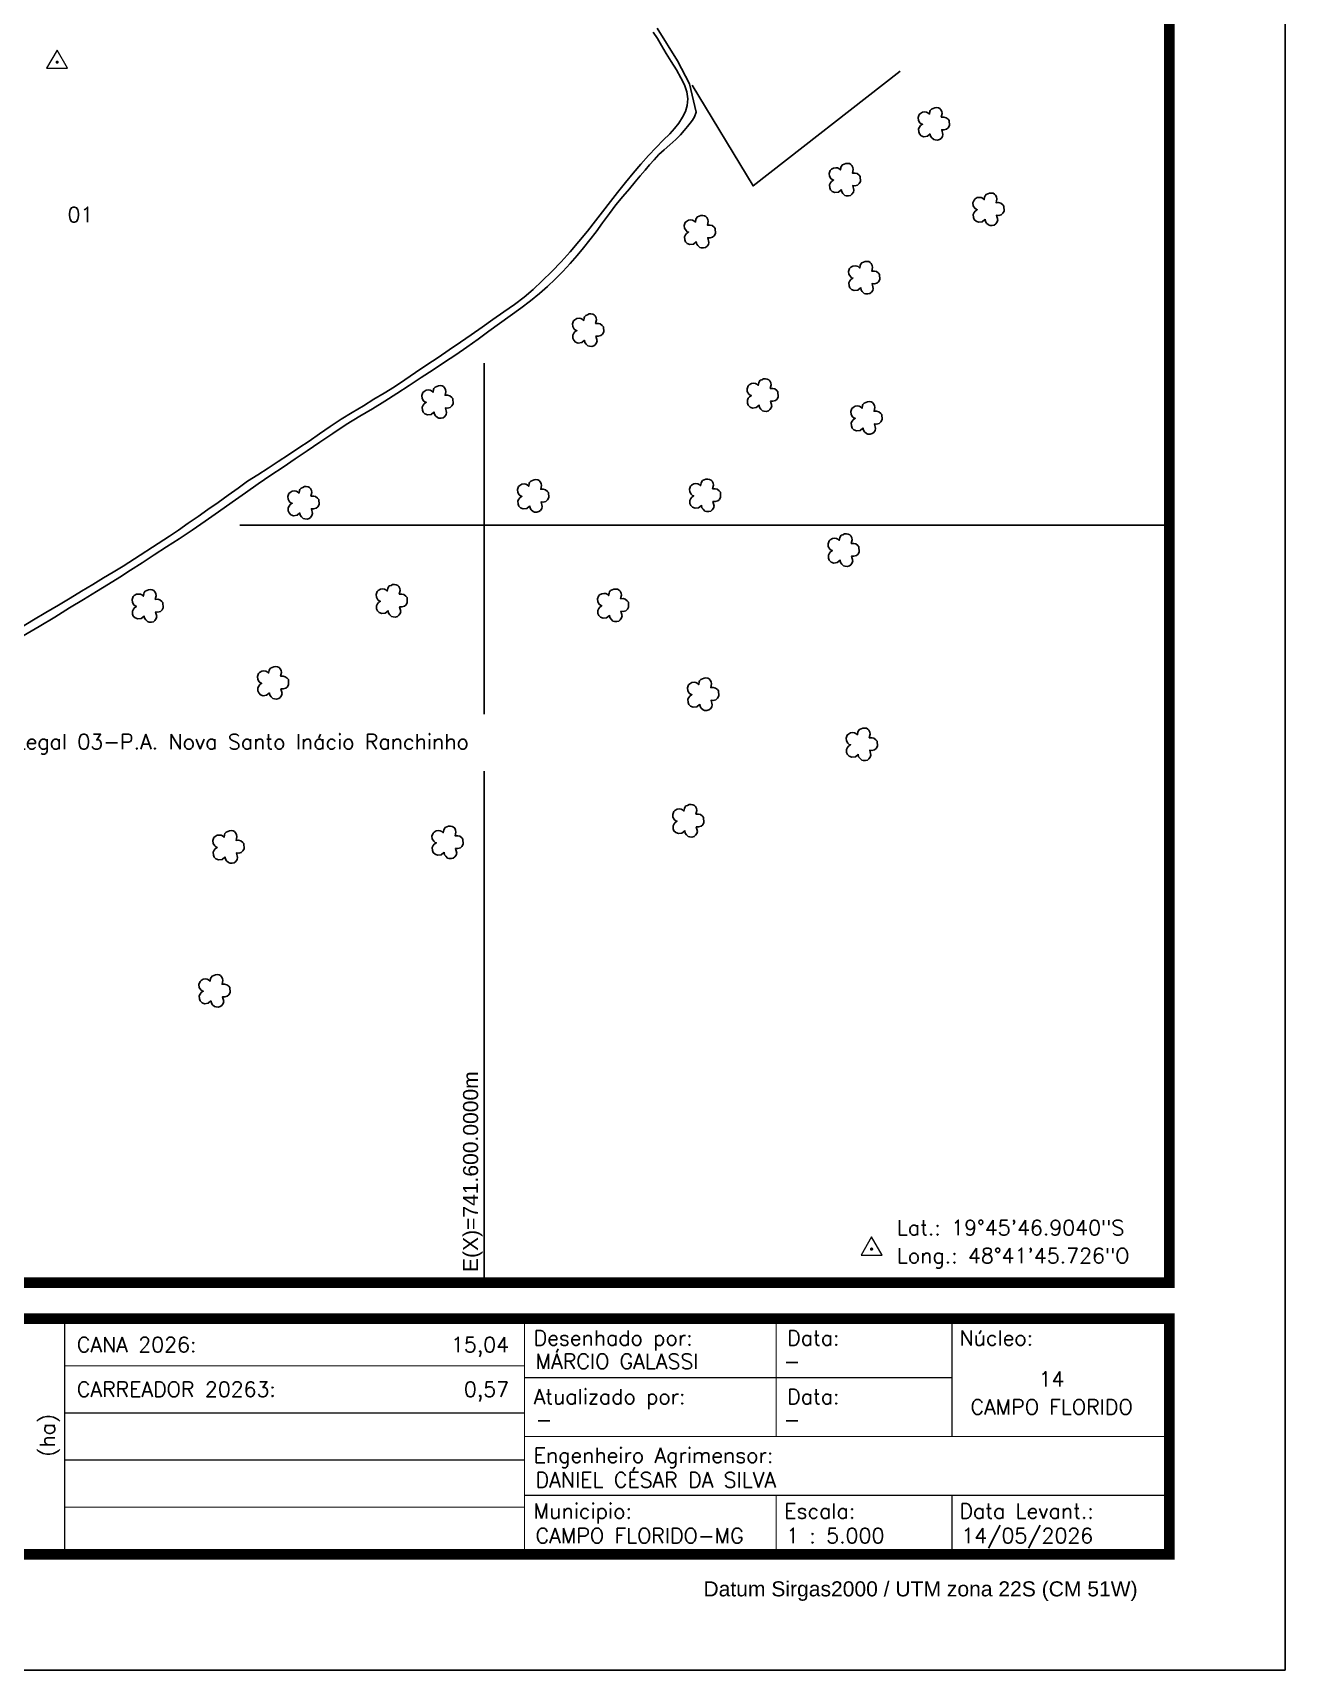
# Model space of a CAD drawing. Extents: x 740895 to 741945, y 7812406 to 7813891.
# Drawn here: x 741405 to 741945, y 7812406 to 7813112 of the extents above; entities that cross this region are included whole.
import ezdxf
from ezdxf.enums import TextEntityAlignment as Align

# ---------------------------------------------------------------- set-up
doc = ezdxf.new("R2010")
doc.units = 0
doc.linetypes.add('CONTINUO', pattern=[0])
doc.linetypes.add('LIN0', pattern=[0])
for name, color, linetype in [('0114LOTE46', 1, 'Continuous'), ('0114LOTE46001', 5, 'Continuous'), ('_SIMBOLO ARVORE', 118, 'Continuous'), ('MALHA', 8, 'Continuous'), ('MARGEM', 5, 'Continuous'), ('TEXTO', 7, 'Continuous'), ('TEXTO CONFRONTANTES', 7, 'Continuous'), ('TEXTO_NUN_TAL', 7, 'Continuous')]:
    doc.layers.add(name, color=color, linetype=linetype)
doc.styles.add('marcelo', font='arial.ttf')
doc.styles.add('Simplex', font='simplex.shx')
doc.styles.get("Standard").update_dxf_attribs({"font": 'arial.ttf'})

msp = doc.modelspace()

# ---------------------------------------------------------------- linework, layer by layer
at = {"color": 8}
for p, q in [((741600, 7812818.4), (741600, 7812969.77)), ((741494.62, 7812900), (741895.41, 7812900)), ((741600, 7812573.22), (741600, 7812793.9))]:
    msp.add_line(p, q, dxfattribs=at)
msp.add_lwpolyline([(741689.63, 7813089.7), (741715.98, 7813046.3), (741779.45, 7813095.73)])
at = {"layer": '0114LOTE46'}
msp.add_lwpolyline([(741674.64, 7813114.33), (741683.38, 7813100.2), (741688.55, 7813090.26), (741691.37, 7813078.1), (741691.37, 7813078.1), (741691.37, 7813078.1), (741690.64, 7813076.15), (741689.82, 7813074.68), (741688.81, 7813073.29), (741687.65, 7813071.97), (741686.24, 7813070.17), (741684.64, 7813068.37), (741682.59, 7813066.35), (741680.1, 7813064.05), (741677.59, 7813061.92), (741675.33, 7813059.79), (741673.31, 7813057.61), (741671.34, 7813055.4), (741669.4, 7813053.05), (741667.23, 7813050.66), (741665.07, 7813048.09), (741662.61, 7813045.06), (741659.78, 7813041.66), (741656.85, 7813038.12), (741654.02, 7813034.35), (741651.08, 7813030.41), (741648.26, 7813026.55), (741645.57, 7813022.97), (741642.87, 7813019.61), (741640.11, 7813016.25), (741637.09, 7813012.89), (741633.93, 7813009.41), (741630.6, 7813006), (741627.25, 7813002.88), (741623.84, 7812999.86), (741620.04, 7812996.73), (741615.85, 7812993.52), (741611.29, 7812990.31), (741606.68, 7812986.98), (741602.07, 7812983.62), (741597.37, 7812980.17), (741592.55, 7812976.74), (741587.75, 7812973.42), (741582.86, 7812970.27), (741577.98, 7812966.98), (741572.91, 7812963.62), (741567.68, 7812960.19), (741562.4, 7812956.73), (741557.19, 7812953.46), (741551.89, 7812950.19), (741546.35, 7812946.99), (741540.52, 7812943.32), (741534.82, 7812939.48), (741529.18, 7812935.69), (741523.68, 7812932.02), (741518.48, 7812928.51), (741513.31, 7812925.01), (741508.01, 7812921.47), (741502.56, 7812917.77), (741497.05, 7812913.96), (741491.31, 7812909.93), (741485.49, 7812905.76), (741479.76, 7812901.68), (741474.08, 7812897.8), (741468.52, 7812894.11), (741463.08, 7812890.54), (741457.75, 7812887.1), (741452.48, 7812883.71), (741447.56, 7812880.5), (741442.86, 7812877.57), (741438.1, 7812874.51), (741432.82, 7812871.39), (741427.21, 7812867.93), (741421.19, 7812864.3), (741414.83, 7812860.31), (741408.12, 7812856.28), (741401.21, 7812852.25)], dxfattribs=at)
at = {"layer": '0114LOTE46001', "flags": 128}
msp.add_lwpolyline([(741400.57, 7812856.01), (741405.65, 7812859.16), (741411.05, 7812862.28), (741416.44, 7812865.4), (741421.53, 7812868.52), (741426.35, 7812871.51), (741431.28, 7812874.4), (741435.88, 7812877.23), (741440.05, 7812879.73), (741444.41, 7812882.27), (741464.39, 7812895.22), (741468.18, 7812897.8), (741472.45, 7812900.75), (741476.64, 7812903.69), (741480.9, 7812906.66), (741485.28, 7812909.79), (741489.68, 7812912.87), (741493.92, 7812915.92), (741497.99, 7812918.91), (741502.37, 7812921.67), (741506.84, 7812924.49), (741511.21, 7812927.35), (741515.58, 7812930.29), (741520.09, 7812933.29), (741524.55, 7812936.24), (741529, 7812939.34), (741533.62, 7812942.56), (741538.32, 7812945.61), (741543.06, 7812948.48), (741547.94, 7812951.41), (741552.47, 7812954.25), (741556.89, 7812956.86), (741561.32, 7812959.63), (741565.8, 7812962.69), (741570.44, 7812965.79), (741575.23, 7812969.06), (741580.12, 7812972.31), (741584.98, 7812975.56), (741589.83, 7812978.85), (741594.43, 7812982.08), (741599.08, 7812985.31), (741603.79, 7812988.63), (741608.45, 7812991.95), (741613.04, 7812995.13), (741617.23, 7812998.27), (741621.09, 7813001.61), (741625.05, 7813005.31), (741629.13, 7813009.31), (741633.2, 7813013.48), (741637.03, 7813017.88), (741640.76, 7813022.28), (741644.55, 7813026.81), (741647.96, 7813031.2), (741657.55, 7813043.44), (741660.88, 7813047.69), (741664.26, 7813051.78), (741667.62, 7813055.72), (741670.93, 7813059.47), (741674.21, 7813062.93), (741677.24, 7813066.03), (741680.01, 7813068.78), (741682.09, 7813071.1), (741683.94, 7813073.41), (741685.59, 7813075.89), (741686.78, 7813078.36), (741687.55, 7813081), (741687.77, 7813083.85), (741687.35, 7813086.9), (741686.33, 7813089.91), (741684.87, 7813092.98), (741682.9, 7813096.4), (741680.68, 7813099.93), (741678.5, 7813103.4), (741676.47, 7813106.81), (741674.73, 7813109.85), (741672.92, 7813112.66)], dxfattribs=at)
at = {"layer": '_SIMBOLO ARVORE', "linetype": 'CONTINUO'}
for points in [[(741792.33, 7813068.7, 0), (741791.11, 7813067.68, 0), (741789.57, 7813067.5, 0), (741788.47, 7813067.93, 0), (741787.69, 7813068.7, 0), (741787.37, 7813069.58, 0), (741787.28, 7813070.87, 0), (741787.7, 7813071.69, 0), (741788.15, 7813072.3, 0), (741789.04, 7813072.9, 0), (741788.47, 7813073.08, 0), (741787.91, 7813073.54, 0), (741787.26, 7813074.57, 0), (741787.14, 7813075.8, 0), (741787.61, 7813077.08, 0), (741788.11, 7813077.54, 0), (741789.02, 7813078.09, 0), (741789.97, 7813078.22, 0), (741790.73, 7813078.11, 0), (741791.33, 7813077.84, 0), (741791.99, 7813077.25, 0), (741792.19, 7813078.37, 0), (741792.35, 7813078.82, 0), (741792.85, 7813079.44, 0), (741793.58, 7813079.71, 0), (741794.29, 7813080.03, 0), (741795.1, 7813080.1, 0), (741795.86, 7813080, 0), (741796.48, 7813079.67, 0), (741796.94, 7813079.17, 0), (741797.34, 7813078.38, 0), (741797.5, 7813077.5, 0), (741797.13, 7813075.92, 0), (741798.23, 7813075.94, 0), (741799.15, 7813075.72, 0), (741800.01, 7813075.04, 0), (741800.48, 7813074.49, 0), (741800.61, 7813072.33, 0), (741800.08, 7813071.36, 0), (741799.37, 7813070.71, 0), (741798.26, 7813070.41, 0), (741797.29, 7813070.5, 0), (741797.81, 7813068.48, 0), (741797.57, 7813067.61, 0), (741796.99, 7813066.79, 0), (741796.34, 7813066.28, 0), (741795.43, 7813066.05, 0), (741794.52, 7813066.11, 0), (741793.84, 7813066.3, 0), (741793.06, 7813067.07, 0), (741792.53, 7813067.76, 0), (741792.37, 7813068.81, 0)], [(741753.96, 7813044.61, 0), (741752.74, 7813043.59, 0), (741751.2, 7813043.41, 0), (741750.1, 7813043.84, 0), (741749.32, 7813044.61, 0), (741749, 7813045.48, 0), (741748.91, 7813046.78, 0), (741749.33, 7813047.6, 0), (741749.78, 7813048.21, 0), (741750.66, 7813048.81, 0), (741750.1, 7813048.99, 0), (741749.54, 7813049.45, 0), (741748.89, 7813050.48, 0), (741748.77, 7813051.71, 0), (741749.24, 7813052.99, 0), (741749.74, 7813053.45, 0), (741750.64, 7813054, 0), (741751.6, 7813054.13, 0), (741752.36, 7813054.02, 0), (741752.96, 7813053.74, 0), (741753.62, 7813053.16, 0), (741753.81, 7813054.28, 0), (741753.98, 7813054.73, 0), (741754.47, 7813055.35, 0), (741755.21, 7813055.62, 0), (741755.92, 7813055.94, 0), (741756.73, 7813056.01, 0), (741757.49, 7813055.9, 0), (741758.11, 7813055.58, 0), (741758.57, 7813055.08, 0), (741758.97, 7813054.29, 0), (741759.13, 7813053.4, 0), (741758.76, 7813051.83, 0), (741759.86, 7813051.85, 0), (741760.77, 7813051.63, 0), (741761.63, 7813050.95, 0), (741762.11, 7813050.4, 0), (741762.24, 7813048.24, 0), (741761.71, 7813047.27, 0), (741761, 7813046.62, 0), (741759.89, 7813046.32, 0), (741758.92, 7813046.41, 0), (741759.44, 7813044.39, 0), (741759.2, 7813043.52, 0), (741758.61, 7813042.7, 0), (741757.97, 7813042.19, 0), (741757.06, 7813041.96, 0), (741756.15, 7813042.02, 0), (741755.47, 7813042.21, 0), (741754.69, 7813042.98, 0), (741754.16, 7813043.67, 0), (741753.99, 7813044.71, 0)], [(741815.94, 7813031.83, 0), (741814.73, 7813030.81, 0), (741813.19, 7813030.63, 0), (741812.09, 7813031.06, 0), (741811.31, 7813031.82, 0), (741810.98, 7813032.7, 0), (741810.9, 7813034, 0), (741811.32, 7813034.82, 0), (741811.76, 7813035.42, 0), (741812.65, 7813036.02, 0), (741812.08, 7813036.21, 0), (741811.53, 7813036.67, 0), (741810.87, 7813037.7, 0), (741810.75, 7813038.93, 0), (741811.23, 7813040.21, 0), (741811.72, 7813040.67, 0), (741812.63, 7813041.22, 0), (741813.58, 7813041.35, 0), (741814.34, 7813041.24, 0), (741814.94, 7813040.96, 0), (741815.6, 7813040.37, 0), (741815.8, 7813041.5, 0), (741815.97, 7813041.95, 0), (741816.46, 7813042.57, 0), (741817.19, 7813042.84, 0), (741817.91, 7813043.16, 0), (741818.71, 7813043.23, 0), (741819.47, 7813043.12, 0), (741820.09, 7813042.8, 0), (741820.55, 7813042.3, 0), (741820.95, 7813041.51, 0), (741821.11, 7813040.62, 0), (741820.74, 7813039.05, 0), (741821.85, 7813039.07, 0), (741822.76, 7813038.85, 0), (741823.62, 7813038.16, 0), (741824.1, 7813037.62, 0), (741824.23, 7813035.45, 0), (741823.69, 7813034.48, 0), (741822.99, 7813033.84, 0), (741821.88, 7813033.54, 0), (741820.9, 7813033.63, 0), (741821.42, 7813031.6, 0), (741821.18, 7813030.74, 0), (741820.6, 7813029.92, 0), (741819.96, 7813029.4, 0), (741819.04, 7813029.18, 0), (741818.13, 7813029.23, 0), (741817.45, 7813029.43, 0), (741816.67, 7813030.19, 0), (741816.14, 7813030.88, 0), (741815.98, 7813031.93, 0)], [(741691.46, 7813022.16, 0), (741690.24, 7813021.14, 0), (741688.7, 7813020.96, 0), (741687.6, 7813021.39, 0), (741686.82, 7813022.15, 0), (741686.5, 7813023.03, 0), (741686.41, 7813024.33, 0), (741686.83, 7813025.15, 0), (741687.27, 7813025.75, 0), (741688.16, 7813026.35, 0), (741687.6, 7813026.54, 0), (741687.04, 7813027, 0), (741686.38, 7813028.03, 0), (741686.27, 7813029.26, 0), (741686.74, 7813030.54, 0), (741687.24, 7813031, 0), (741688.14, 7813031.55, 0), (741689.09, 7813031.68, 0), (741689.85, 7813031.57, 0), (741690.46, 7813031.29, 0), (741691.11, 7813030.7, 0), (741691.31, 7813031.83, 0), (741691.48, 7813032.28, 0), (741691.97, 7813032.9, 0), (741692.71, 7813033.17, 0), (741693.42, 7813033.49, 0), (741694.23, 7813033.56, 0), (741694.99, 7813033.45, 0), (741695.6, 7813033.13, 0), (741696.06, 7813032.63, 0), (741696.47, 7813031.84, 0), (741696.62, 7813030.95, 0), (741696.26, 7813029.38, 0), (741697.36, 7813029.4, 0), (741698.27, 7813029.18, 0), (741699.13, 7813028.49, 0), (741699.61, 7813027.95, 0), (741699.74, 7813025.78, 0), (741699.21, 7813024.81, 0), (741698.5, 7813024.17, 0), (741697.39, 7813023.87, 0), (741696.42, 7813023.96, 0), (741696.94, 7813021.93, 0), (741696.7, 7813021.07, 0), (741696.11, 7813020.25, 0), (741695.47, 7813019.73, 0), (741694.55, 7813019.51, 0), (741693.65, 7813019.56, 0), (741692.97, 7813019.76, 0), (741692.19, 7813020.52, 0), (741691.66, 7813021.21, 0), (741691.49, 7813022.26, 0)], [(741762.32, 7813002.33, 0), (741761.11, 7813001.31, 0), (741759.56, 7813001.13, 0), (741758.46, 7813001.56, 0), (741757.68, 7813002.32, 0), (741757.36, 7813003.2, 0), (741757.27, 7813004.5, 0), (741757.7, 7813005.32, 0), (741758.14, 7813005.92, 0), (741759.03, 7813006.53, 0), (741758.46, 7813006.71, 0), (741757.9, 7813007.17, 0), (741757.25, 7813008.2, 0), (741757.13, 7813009.43, 0), (741757.6, 7813010.71, 0), (741758.1, 7813011.17, 0), (741759.01, 7813011.72, 0), (741759.96, 7813011.85, 0), (741760.72, 7813011.74, 0), (741761.32, 7813011.46, 0), (741761.98, 7813010.87, 0), (741762.18, 7813012, 0), (741762.34, 7813012.45, 0), (741762.84, 7813013.07, 0), (741763.57, 7813013.34, 0), (741764.29, 7813013.66, 0), (741765.09, 7813013.73, 0), (741765.85, 7813013.62, 0), (741766.47, 7813013.3, 0), (741766.93, 7813012.8, 0), (741767.33, 7813012.01, 0), (741767.49, 7813011.12, 0), (741767.12, 7813009.55, 0), (741768.23, 7813009.57, 0), (741769.14, 7813009.35, 0), (741770, 7813008.67, 0), (741770.47, 7813008.12, 0), (741770.6, 7813005.95, 0), (741770.07, 7813004.98, 0), (741769.37, 7813004.34, 0), (741768.26, 7813004.04, 0), (741767.28, 7813004.13, 0), (741767.8, 7813002.1, 0), (741767.56, 7813001.24, 0), (741766.98, 7813000.42, 0), (741766.33, 7812999.9, 0), (741765.42, 7812999.68, 0), (741764.51, 7812999.73, 0), (741763.83, 7812999.93, 0), (741763.05, 7813000.69, 0), (741762.52, 7813001.38, 0), (741762.36, 7813002.43, 0)], [(741643.27, 7812979.71, 0), (741642.06, 7812978.69, 0), (741640.51, 7812978.52, 0), (741639.41, 7812978.94, 0), (741638.63, 7812979.71, 0), (741638.31, 7812980.59, 0), (741638.22, 7812981.88, 0), (741638.64, 7812982.7, 0), (741639.09, 7812983.31, 0), (741639.98, 7812983.91, 0), (741639.41, 7812984.09, 0), (741638.85, 7812984.55, 0), (741638.2, 7812985.58, 0), (741638.08, 7812986.81, 0), (741638.55, 7812988.09, 0), (741639.05, 7812988.55, 0), (741639.96, 7812989.11, 0), (741640.91, 7812989.23, 0), (741641.67, 7812989.13, 0), (741642.27, 7812988.85, 0), (741642.93, 7812988.26, 0), (741643.13, 7812989.38, 0), (741643.29, 7812989.83, 0), (741643.79, 7812990.46, 0), (741644.52, 7812990.72, 0), (741645.23, 7812991.04, 0), (741646.04, 7812991.12, 0), (741646.8, 7812991.01, 0), (741647.42, 7812990.68, 0), (741647.88, 7812990.18, 0), (741648.28, 7812989.39, 0), (741648.44, 7812988.51, 0), (741648.07, 7812986.93, 0), (741649.17, 7812986.95, 0), (741650.09, 7812986.73, 0), (741650.95, 7812986.05, 0), (741651.42, 7812985.51, 0), (741651.55, 7812983.34, 0), (741651.02, 7812982.37, 0), (741650.32, 7812981.72, 0), (741649.2, 7812981.43, 0), (741648.23, 7812981.51, 0), (741648.75, 7812979.49, 0), (741648.51, 7812978.63, 0), (741647.93, 7812977.8, 0), (741647.28, 7812977.29, 0), (741646.37, 7812977.06, 0), (741645.46, 7812977.12, 0), (741644.78, 7812977.31, 0), (741644, 7812978.08, 0), (741643.47, 7812978.77, 0), (741643.31, 7812979.82, 0)], [(741578.33, 7812948.74, 0), (741577.12, 7812947.72, 0), (741575.58, 7812947.54, 0), (741574.48, 7812947.97, 0), (741573.7, 7812948.73, 0), (741573.37, 7812949.61, 0), (741573.29, 7812950.91, 0), (741573.71, 7812951.73, 0), (741574.15, 7812952.33, 0), (741575.04, 7812952.94, 0), (741574.47, 7812953.12, 0), (741573.92, 7812953.58, 0), (741573.26, 7812954.61, 0), (741573.14, 7812955.84, 0), (741573.62, 7812957.12, 0), (741574.11, 7812957.58, 0), (741575.02, 7812958.13, 0), (741575.97, 7812958.26, 0), (741576.73, 7812958.15, 0), (741577.33, 7812957.87, 0), (741577.99, 7812957.29, 0), (741578.19, 7812958.41, 0), (741578.36, 7812958.86, 0), (741578.85, 7812959.48, 0), (741579.58, 7812959.75, 0), (741580.3, 7812960.07, 0), (741581.1, 7812960.14, 0), (741581.86, 7812960.03, 0), (741582.48, 7812959.71, 0), (741582.94, 7812959.21, 0), (741583.34, 7812958.42, 0), (741583.5, 7812957.53, 0), (741583.13, 7812955.96, 0), (741584.24, 7812955.98, 0), (741585.15, 7812955.76, 0), (741586.01, 7812955.08, 0), (741586.49, 7812954.53, 0), (741586.62, 7812952.36, 0), (741586.08, 7812951.39, 0), (741585.38, 7812950.75, 0), (741584.27, 7812950.45, 0), (741583.29, 7812950.54, 0), (741583.81, 7812948.51, 0), (741583.58, 7812947.65, 0), (741582.99, 7812946.83, 0), (741582.35, 7812946.32, 0), (741581.43, 7812946.09, 0), (741580.52, 7812946.14, 0), (741579.84, 7812946.34, 0), (741579.06, 7812947.1, 0), (741578.53, 7812947.8, 0), (741578.37, 7812948.84, 0)], [(741718.54, 7812951.69, 0), (741717.32, 7812950.67, 0), (741715.78, 7812950.49, 0), (741714.68, 7812950.92, 0), (741713.9, 7812951.68, 0), (741713.58, 7812952.56, 0), (741713.49, 7812953.86, 0), (741713.91, 7812954.68, 0), (741714.36, 7812955.28, 0), (741715.24, 7812955.89, 0), (741714.68, 7812956.07, 0), (741714.12, 7812956.53, 0), (741713.47, 7812957.56, 0), (741713.35, 7812958.79, 0), (741713.82, 7812960.07, 0), (741714.32, 7812960.53, 0), (741715.22, 7812961.08, 0), (741716.18, 7812961.21, 0), (741716.94, 7812961.1, 0), (741717.54, 7812960.82, 0), (741718.2, 7812960.24, 0), (741718.39, 7812961.36, 0), (741718.56, 7812961.81, 0), (741719.05, 7812962.43, 0), (741719.79, 7812962.7, 0), (741720.5, 7812963.02, 0), (741721.31, 7812963.09, 0), (741722.07, 7812962.98, 0), (741722.69, 7812962.66, 0), (741723.15, 7812962.16, 0), (741723.55, 7812961.37, 0), (741723.71, 7812960.48, 0), (741723.34, 7812958.91, 0), (741724.44, 7812958.93, 0), (741725.35, 7812958.71, 0), (741726.21, 7812958.03, 0), (741726.69, 7812957.48, 0), (741726.82, 7812955.31, 0), (741726.29, 7812954.34, 0), (741725.58, 7812953.7, 0), (741724.47, 7812953.4, 0), (741723.5, 7812953.49, 0), (741724.02, 7812951.46, 0), (741723.78, 7812950.6, 0), (741723.19, 7812949.78, 0), (741722.55, 7812949.26, 0), (741721.64, 7812949.04, 0), (741720.73, 7812949.09, 0), (741720.05, 7812949.29, 0), (741719.27, 7812950.05, 0), (741718.74, 7812950.75, 0), (741718.57, 7812951.79, 0)], [(741763.3, 7812941.86, 0), (741762.09, 7812940.84, 0), (741760.55, 7812940.66, 0), (741759.45, 7812941.09, 0), (741758.67, 7812941.85, 0), (741758.35, 7812942.73, 0), (741758.26, 7812944.03, 0), (741758.68, 7812944.85, 0), (741759.12, 7812945.45, 0), (741760.01, 7812946.05, 0), (741759.45, 7812946.23, 0), (741758.89, 7812946.69, 0), (741758.23, 7812947.73, 0), (741758.11, 7812948.96, 0), (741758.59, 7812950.24, 0), (741759.08, 7812950.7, 0), (741759.99, 7812951.25, 0), (741760.94, 7812951.38, 0), (741761.7, 7812951.27, 0), (741762.3, 7812950.99, 0), (741762.96, 7812950.4, 0), (741763.16, 7812951.53, 0), (741763.33, 7812951.98, 0), (741763.82, 7812952.6, 0), (741764.55, 7812952.87, 0), (741765.27, 7812953.19, 0), (741766.07, 7812953.26, 0), (741766.83, 7812953.15, 0), (741767.45, 7812952.82, 0), (741767.91, 7812952.33, 0), (741768.31, 7812951.53, 0), (741768.47, 7812950.65, 0), (741768.11, 7812949.08, 0), (741769.21, 7812949.09, 0), (741770.12, 7812948.87, 0), (741770.98, 7812948.19, 0), (741771.46, 7812947.65, 0), (741771.59, 7812945.48, 0), (741771.06, 7812944.51, 0), (741770.35, 7812943.87, 0), (741769.24, 7812943.57, 0), (741768.26, 7812943.65, 0), (741768.79, 7812941.63, 0), (741768.55, 7812940.77, 0), (741767.96, 7812939.94, 0), (741767.32, 7812939.43, 0), (741766.4, 7812939.21, 0), (741765.5, 7812939.26, 0), (741764.81, 7812939.46, 0), (741764.03, 7812940.22, 0), (741763.5, 7812940.91, 0), (741763.34, 7812941.96, 0)], [(741520.53, 7812905.23, 0), (741519.32, 7812904.21, 0), (741517.78, 7812904.03, 0), (741516.68, 7812904.46, 0), (741515.9, 7812905.23, 0), (741515.57, 7812906.1, 0), (741515.49, 7812907.4, 0), (741515.91, 7812908.22, 0), (741516.35, 7812908.82, 0), (741517.24, 7812909.43, 0), (741516.67, 7812909.61, 0), (741516.12, 7812910.07, 0), (741515.46, 7812911.1, 0), (741515.34, 7812912.33, 0), (741515.82, 7812913.61, 0), (741516.31, 7812914.07, 0), (741517.22, 7812914.62, 0), (741518.17, 7812914.75, 0), (741518.93, 7812914.64, 0), (741519.53, 7812914.36, 0), (741520.19, 7812913.78, 0), (741520.39, 7812914.9, 0), (741520.56, 7812915.35, 0), (741521.05, 7812915.97, 0), (741521.78, 7812916.24, 0), (741522.5, 7812916.56, 0), (741523.3, 7812916.63, 0), (741524.06, 7812916.52, 0), (741524.68, 7812916.2, 0), (741525.14, 7812915.7, 0), (741525.54, 7812914.91, 0), (741525.7, 7812914.02, 0), (741525.33, 7812912.45, 0), (741526.44, 7812912.47, 0), (741527.35, 7812912.25, 0), (741528.21, 7812911.57, 0), (741528.69, 7812911.02, 0), (741528.81, 7812908.86, 0), (741528.28, 7812907.89, 0), (741527.58, 7812907.24, 0), (741526.47, 7812906.94, 0), (741525.49, 7812907.03, 0), (741526.01, 7812905, 0), (741525.77, 7812904.14, 0), (741525.19, 7812903.32, 0), (741524.55, 7812902.81, 0), (741523.63, 7812902.58, 0), (741522.72, 7812902.64, 0), (741522.04, 7812902.83, 0), (741521.26, 7812903.59, 0), (741520.73, 7812904.29, 0), (741520.57, 7812905.33, 0)], [(741619.59, 7812908.21, 0), (741618.37, 7812907.19, 0), (741616.83, 7812907.01, 0), (741615.73, 7812907.44, 0), (741614.95, 7812908.2, 0), (741614.63, 7812909.08, 0), (741614.54, 7812910.38, 0), (741614.96, 7812911.2, 0), (741615.41, 7812911.8, 0), (741616.3, 7812912.4, 0), (741615.73, 7812912.58, 0), (741615.17, 7812913.04, 0), (741614.52, 7812914.08, 0), (741614.4, 7812915.31, 0), (741614.87, 7812916.59, 0), (741615.37, 7812917.05, 0), (741616.27, 7812917.6, 0), (741617.23, 7812917.73, 0), (741617.99, 7812917.62, 0), (741618.59, 7812917.34, 0), (741619.25, 7812916.75, 0), (741619.44, 7812917.88, 0), (741619.61, 7812918.33, 0), (741620.11, 7812918.95, 0), (741620.84, 7812919.22, 0), (741621.55, 7812919.54, 0), (741622.36, 7812919.61, 0), (741623.12, 7812919.5, 0), (741623.74, 7812919.17, 0), (741624.2, 7812918.68, 0), (741624.6, 7812917.88, 0), (741624.76, 7812917, 0), (741624.39, 7812915.43, 0), (741625.49, 7812915.44, 0), (741626.41, 7812915.23, 0), (741627.27, 7812914.54, 0), (741627.74, 7812914, 0), (741627.87, 7812911.83, 0), (741627.34, 7812910.86, 0), (741626.63, 7812910.22, 0), (741625.52, 7812909.92, 0), (741624.55, 7812910.01, 0), (741625.07, 7812907.98, 0), (741624.83, 7812907.12, 0), (741624.25, 7812906.3, 0), (741623.6, 7812905.78, 0), (741622.69, 7812905.56, 0), (741621.78, 7812905.61, 0), (741621.1, 7812905.81, 0), (741620.32, 7812906.57, 0), (741619.79, 7812907.26, 0), (741619.63, 7812908.31, 0)], [(741693.69, 7812908.43, 0), (741692.48, 7812907.41, 0), (741690.93, 7812907.23, 0), (741689.84, 7812907.66, 0), (741689.06, 7812908.42, 0), (741688.73, 7812909.3, 0), (741688.65, 7812910.6, 0), (741689.07, 7812911.42, 0), (741689.51, 7812912.02, 0), (741690.4, 7812912.63, 0), (741689.83, 7812912.81, 0), (741689.28, 7812913.27, 0), (741688.62, 7812914.3, 0), (741688.5, 7812915.53, 0), (741688.98, 7812916.81, 0), (741689.47, 7812917.27, 0), (741690.38, 7812917.82, 0), (741691.33, 7812917.95, 0), (741692.09, 7812917.84, 0), (741692.69, 7812917.56, 0), (741693.35, 7812916.97, 0), (741693.55, 7812918.1, 0), (741693.72, 7812918.55, 0), (741694.21, 7812919.17, 0), (741694.94, 7812919.44, 0), (741695.66, 7812919.76, 0), (741696.46, 7812919.83, 0), (741697.22, 7812919.72, 0), (741697.84, 7812919.4, 0), (741698.3, 7812918.9, 0), (741698.7, 7812918.11, 0), (741698.86, 7812917.22, 0), (741698.49, 7812915.65, 0), (741699.6, 7812915.67, 0), (741700.51, 7812915.45, 0), (741701.37, 7812914.77, 0), (741701.85, 7812914.22, 0), (741701.97, 7812912.05, 0), (741701.44, 7812911.08, 0), (741700.74, 7812910.44, 0), (741699.63, 7812910.14, 0), (741698.65, 7812910.23, 0), (741699.17, 7812908.2, 0), (741698.93, 7812907.34, 0), (741698.35, 7812906.52, 0), (741697.71, 7812906, 0), (741696.79, 7812905.78, 0), (741695.88, 7812905.83, 0), (741695.2, 7812906.03, 0), (741694.42, 7812906.79, 0), (741693.89, 7812907.48, 0), (741693.73, 7812908.53, 0)], [(741753.46, 7812884.82, 0), (741752.25, 7812883.81, 0), (741750.71, 7812883.63, 0), (741749.61, 7812884.05, 0), (741748.83, 7812884.82, 0), (741748.51, 7812885.7, 0), (741748.42, 7812887, 0), (741748.84, 7812887.81, 0), (741749.28, 7812888.42, 0), (741750.17, 7812889.02, 0), (741749.61, 7812889.2, 0), (741749.05, 7812889.66, 0), (741748.39, 7812890.7, 0), (741748.28, 7812891.93, 0), (741748.75, 7812893.21, 0), (741749.25, 7812893.67, 0), (741750.15, 7812894.22, 0), (741751.1, 7812894.35, 0), (741751.86, 7812894.24, 0), (741752.46, 7812893.96, 0), (741753.12, 7812893.37, 0), (741753.32, 7812894.5, 0), (741753.49, 7812894.94, 0), (741753.98, 7812895.57, 0), (741754.72, 7812895.84, 0), (741755.43, 7812896.15, 0), (741756.24, 7812896.23, 0), (741757, 7812896.12, 0), (741757.61, 7812895.79, 0), (741758.07, 7812895.3, 0), (741758.48, 7812894.5, 0), (741758.63, 7812893.62, 0), (741758.27, 7812892.05, 0), (741759.37, 7812892.06, 0), (741760.28, 7812891.84, 0), (741761.14, 7812891.16, 0), (741761.62, 7812890.62, 0), (741761.75, 7812888.45, 0), (741761.22, 7812887.48, 0), (741760.51, 7812886.83, 0), (741759.4, 7812886.54, 0), (741758.43, 7812886.62, 0), (741758.95, 7812884.6, 0), (741758.71, 7812883.74, 0), (741758.12, 7812882.91, 0), (741757.48, 7812882.4, 0), (741756.56, 7812882.18, 0), (741755.66, 7812882.23, 0), (741754.98, 7812882.42, 0), (741754.2, 7812883.19, 0), (741753.66, 7812883.88, 0), (741753.5, 7812884.93, 0)], [(741558.59, 7812862.97, 0), (741557.37, 7812861.96, 0), (741555.83, 7812861.78, 0), (741554.73, 7812862.21, 0), (741553.95, 7812862.97, 0), (741553.63, 7812863.85, 0), (741553.54, 7812865.15, 0), (741553.96, 7812865.96, 0), (741554.41, 7812866.57, 0), (741555.29, 7812867.17, 0), (741554.73, 7812867.35, 0), (741554.17, 7812867.81, 0), (741553.52, 7812868.85, 0), (741553.4, 7812870.08, 0), (741553.87, 7812871.36, 0), (741554.37, 7812871.82, 0), (741555.27, 7812872.37, 0), (741556.23, 7812872.5, 0), (741556.99, 7812872.39, 0), (741557.59, 7812872.11, 0), (741558.25, 7812871.52, 0), (741558.44, 7812872.65, 0), (741558.61, 7812873.09, 0), (741559.1, 7812873.72, 0), (741559.84, 7812873.99, 0), (741560.55, 7812874.3, 0), (741561.36, 7812874.38, 0), (741562.12, 7812874.27, 0), (741562.74, 7812873.94, 0), (741563.2, 7812873.45, 0), (741563.6, 7812872.65, 0), (741563.75, 7812871.77, 0), (741563.39, 7812870.2, 0), (741564.49, 7812870.21, 0), (741565.4, 7812869.99, 0), (741566.26, 7812869.31, 0), (741566.74, 7812868.77, 0), (741566.87, 7812866.6, 0), (741566.34, 7812865.63, 0), (741565.63, 7812864.98, 0), (741564.52, 7812864.69, 0), (741563.55, 7812864.77, 0), (741564.07, 7812862.75, 0), (741563.83, 7812861.89, 0), (741563.24, 7812861.06, 0), (741562.6, 7812860.55, 0), (741561.69, 7812860.33, 0), (741560.78, 7812860.38, 0), (741560.1, 7812860.57, 0), (741559.32, 7812861.34, 0), (741558.79, 7812862.03, 0), (741558.62, 7812863.08, 0)], [(741654.02, 7812861.01, 0), (741652.81, 7812859.99, 0), (741651.27, 7812859.81, 0), (741650.17, 7812860.24, 0), (741649.39, 7812861, 0), (741649.07, 7812861.88, 0), (741648.98, 7812863.18, 0), (741649.4, 7812864, 0), (741649.84, 7812864.6, 0), (741650.73, 7812865.21, 0), (741650.17, 7812865.39, 0), (741649.61, 7812865.85, 0), (741648.95, 7812866.88, 0), (741648.84, 7812868.11, 0), (741649.31, 7812869.39, 0), (741649.81, 7812869.85, 0), (741650.71, 7812870.4, 0), (741651.66, 7812870.53, 0), (741652.42, 7812870.42, 0), (741653.02, 7812870.14, 0), (741653.68, 7812869.55, 0), (741653.88, 7812870.68, 0), (741654.05, 7812871.13, 0), (741654.54, 7812871.75, 0), (741655.27, 7812872.02, 0), (741655.99, 7812872.34, 0), (741656.79, 7812872.41, 0), (741657.56, 7812872.3, 0), (741658.17, 7812871.98, 0), (741658.63, 7812871.48, 0), (741659.03, 7812870.69, 0), (741659.19, 7812869.8, 0), (741658.83, 7812868.23, 0), (741659.93, 7812868.25, 0), (741660.84, 7812868.03, 0), (741661.7, 7812867.35, 0), (741662.18, 7812866.8, 0), (741662.31, 7812864.63, 0), (741661.78, 7812863.66, 0), (741661.07, 7812863.02, 0), (741659.96, 7812862.72, 0), (741658.99, 7812862.81, 0), (741659.51, 7812860.78, 0), (741659.27, 7812859.92, 0), (741658.68, 7812859.1, 0), (741658.04, 7812858.58, 0), (741657.12, 7812858.36, 0), (741656.22, 7812858.41, 0), (741655.53, 7812858.61, 0), (741654.75, 7812859.37, 0), (741654.22, 7812860.06, 0), (741654.06, 7812861.11, 0)], [(741453.38, 7812860.73, 0), (741452.16, 7812859.71, 0), (741450.62, 7812859.54, 0), (741449.52, 7812859.96, 0), (741448.74, 7812860.73, 0), (741448.42, 7812861.61, 0), (741448.33, 7812862.91, 0), (741448.75, 7812863.72, 0), (741449.2, 7812864.33, 0), (741450.09, 7812864.93, 0), (741449.52, 7812865.11, 0), (741448.96, 7812865.57, 0), (741448.31, 7812866.6, 0), (741448.19, 7812867.83, 0), (741448.66, 7812869.12, 0), (741449.16, 7812869.57, 0), (741450.07, 7812870.13, 0), (741451.02, 7812870.26, 0), (741451.78, 7812870.15, 0), (741452.38, 7812869.87, 0), (741453.04, 7812869.28, 0), (741453.24, 7812870.4, 0), (741453.4, 7812870.85, 0), (741453.9, 7812871.48, 0), (741454.63, 7812871.75, 0), (741455.34, 7812872.06, 0), (741456.15, 7812872.14, 0), (741456.91, 7812872.03, 0), (741457.53, 7812871.7, 0), (741457.99, 7812871.21, 0), (741458.39, 7812870.41, 0), (741458.55, 7812869.53, 0), (741458.18, 7812867.96, 0), (741459.28, 7812867.97, 0), (741460.2, 7812867.75, 0), (741461.06, 7812867.07, 0), (741461.53, 7812866.53, 0), (741461.66, 7812864.36, 0), (741461.13, 7812863.39, 0), (741460.42, 7812862.74, 0), (741459.31, 7812862.45, 0), (741458.34, 7812862.53, 0), (741458.86, 7812860.51, 0), (741458.62, 7812859.65, 0), (741458.04, 7812858.82, 0), (741457.39, 7812858.31, 0), (741456.48, 7812858.09, 0), (741455.57, 7812858.14, 0), (741454.89, 7812858.33, 0), (741454.11, 7812859.1, 0), (741453.58, 7812859.79, 0), (741453.42, 7812860.84, 0)], [(741507.42, 7812827.58, 0), (741506.21, 7812826.56, 0), (741504.67, 7812826.38, 0), (741503.57, 7812826.81, 0), (741502.79, 7812827.57, 0), (741502.47, 7812828.45, 0), (741502.38, 7812829.75, 0), (741502.8, 7812830.57, 0), (741503.24, 7812831.17, 0), (741504.13, 7812831.77, 0), (741503.57, 7812831.95, 0), (741503.01, 7812832.41, 0), (741502.35, 7812833.45, 0), (741502.24, 7812834.68, 0), (741502.71, 7812835.96, 0), (741503.21, 7812836.42, 0), (741504.11, 7812836.97, 0), (741505.06, 7812837.1, 0), (741505.82, 7812836.99, 0), (741506.42, 7812836.71, 0), (741507.08, 7812836.12, 0), (741507.28, 7812837.25, 0), (741507.45, 7812837.7, 0), (741507.94, 7812838.32, 0), (741508.67, 7812838.59, 0), (741509.39, 7812838.91, 0), (741510.19, 7812838.98, 0), (741510.96, 7812838.87, 0), (741511.57, 7812838.54, 0), (741512.03, 7812838.05, 0), (741512.44, 7812837.25, 0), (741512.59, 7812836.37, 0), (741512.23, 7812834.8, 0), (741513.33, 7812834.81, 0), (741514.24, 7812834.6, 0), (741515.1, 7812833.91, 0), (741515.58, 7812833.37, 0), (741515.71, 7812831.2, 0), (741515.18, 7812830.23, 0), (741514.47, 7812829.59, 0), (741513.36, 7812829.29, 0), (741512.39, 7812829.37, 0), (741512.91, 7812827.35, 0), (741512.67, 7812826.49, 0), (741512.08, 7812825.67, 0), (741511.44, 7812825.15, 0), (741510.52, 7812824.93, 0), (741509.62, 7812824.98, 0), (741508.94, 7812825.18, 0), (741508.16, 7812825.94, 0), (741507.62, 7812826.63, 0), (741507.46, 7812827.68, 0)], [(741692.89, 7812822.66, 0), (741691.67, 7812821.64, 0), (741690.13, 7812821.46, 0), (741689.03, 7812821.89, 0), (741688.25, 7812822.66, 0), (741687.93, 7812823.53, 0), (741687.84, 7812824.83, 0), (741688.26, 7812825.65, 0), (741688.71, 7812826.25, 0), (741689.59, 7812826.86, 0), (741689.03, 7812827.04, 0), (741688.47, 7812827.5, 0), (741687.82, 7812828.53, 0), (741687.7, 7812829.76, 0), (741688.17, 7812831.04, 0), (741688.67, 7812831.5, 0), (741689.57, 7812832.05, 0), (741690.53, 7812832.18, 0), (741691.29, 7812832.07, 0), (741691.89, 7812831.79, 0), (741692.55, 7812831.21, 0), (741692.74, 7812832.33, 0), (741692.91, 7812832.78, 0), (741693.41, 7812833.4, 0), (741694.14, 7812833.67, 0), (741694.85, 7812833.99, 0), (741695.66, 7812834.06, 0), (741696.42, 7812833.95, 0), (741697.04, 7812833.63, 0), (741697.5, 7812833.13, 0), (741697.9, 7812832.34, 0), (741698.06, 7812831.45, 0), (741697.69, 7812829.88, 0), (741698.79, 7812829.9, 0), (741699.71, 7812829.68, 0), (741700.57, 7812829, 0), (741701.04, 7812828.45, 0), (741701.17, 7812826.29, 0), (741700.64, 7812825.32, 0), (741699.93, 7812824.67, 0), (741698.82, 7812824.37, 0), (741697.85, 7812824.46, 0), (741698.37, 7812822.43, 0), (741698.13, 7812821.57, 0), (741697.55, 7812820.75, 0), (741696.9, 7812820.24, 0), (741695.99, 7812820.01, 0), (741695.08, 7812820.07, 0), (741694.4, 7812820.26, 0), (741693.62, 7812821.03, 0), (741693.09, 7812821.72, 0), (741692.93, 7812822.76, 0)], [(741761.27, 7812801.03, 0), (741760.05, 7812800.01, 0), (741758.51, 7812799.83, 0), (741757.41, 7812800.26, 0), (741756.63, 7812801.02, 0), (741756.31, 7812801.9, 0), (741756.22, 7812803.2, 0), (741756.64, 7812804.02, 0), (741757.09, 7812804.62, 0), (741757.98, 7812805.22, 0), (741757.41, 7812805.41, 0), (741756.85, 7812805.87, 0), (741756.2, 7812806.9, 0), (741756.08, 7812808.13, 0), (741756.55, 7812809.41, 0), (741757.05, 7812809.87, 0), (741757.96, 7812810.42, 0), (741758.91, 7812810.55, 0), (741759.67, 7812810.44, 0), (741760.27, 7812810.16, 0), (741760.93, 7812809.57, 0), (741761.13, 7812810.7, 0), (741761.29, 7812811.15, 0), (741761.79, 7812811.77, 0), (741762.52, 7812812.04, 0), (741763.23, 7812812.36, 0), (741764.04, 7812812.43, 0), (741764.8, 7812812.32, 0), (741765.42, 7812812, 0), (741765.88, 7812811.5, 0), (741766.28, 7812810.71, 0), (741766.44, 7812809.82, 0), (741766.07, 7812808.25, 0), (741767.17, 7812808.27, 0), (741768.09, 7812808.05, 0), (741768.95, 7812807.36, 0), (741769.42, 7812806.82, 0), (741769.55, 7812804.65, 0), (741769.02, 7812803.68, 0), (741768.31, 7812803.04, 0), (741767.2, 7812802.74, 0), (741766.23, 7812802.83, 0), (741766.75, 7812800.8, 0), (741766.51, 7812799.94, 0), (741765.93, 7812799.12, 0), (741765.28, 7812798.6, 0), (741764.37, 7812798.38, 0), (741763.46, 7812798.43, 0), (741762.78, 7812798.63, 0), (741762, 7812799.39, 0), (741761.47, 7812800.08, 0), (741761.31, 7812801.13, 0)], [(741686.49, 7812768.09, 0), (741685.28, 7812767.07, 0), (741683.74, 7812766.89, 0), (741682.64, 7812767.32, 0), (741681.86, 7812768.08, 0), (741681.53, 7812768.96, 0), (741681.45, 7812770.26, 0), (741681.87, 7812771.08, 0), (741682.31, 7812771.68, 0), (741683.2, 7812772.28, 0), (741682.63, 7812772.46, 0), (741682.08, 7812772.92, 0), (741681.42, 7812773.96, 0), (741681.3, 7812775.19, 0), (741681.78, 7812776.47, 0), (741682.27, 7812776.93, 0), (741683.18, 7812777.48, 0), (741684.13, 7812777.61, 0), (741684.89, 7812777.5, 0), (741685.49, 7812777.22, 0), (741686.15, 7812776.63, 0), (741686.35, 7812777.76, 0), (741686.52, 7812778.21, 0), (741687.01, 7812778.83, 0), (741687.74, 7812779.1, 0), (741688.46, 7812779.42, 0), (741689.26, 7812779.49, 0), (741690.02, 7812779.38, 0), (741690.64, 7812779.05, 0), (741691.1, 7812778.56, 0), (741691.5, 7812777.76, 0), (741691.66, 7812776.88, 0), (741691.3, 7812775.31, 0), (741692.4, 7812775.33, 0), (741693.31, 7812775.11, 0), (741694.17, 7812774.42, 0), (741694.65, 7812773.88, 0), (741694.78, 7812771.71, 0), (741694.24, 7812770.74, 0), (741693.54, 7812770.1, 0), (741692.43, 7812769.8, 0), (741691.45, 7812769.89, 0), (741691.97, 7812767.86, 0), (741691.74, 7812767, 0), (741691.15, 7812766.18, 0), (741690.51, 7812765.66, 0), (741689.59, 7812765.44, 0), (741688.68, 7812765.49, 0), (741688, 7812765.69, 0), (741687.22, 7812766.45, 0), (741686.69, 7812767.14, 0), (741686.53, 7812768.19, 0)], [(741488.24, 7812756.78, 0), (741487.02, 7812755.76, 0), (741485.48, 7812755.58, 0), (741484.38, 7812756.01, 0), (741483.6, 7812756.78, 0), (741483.28, 7812757.65, 0), (741483.19, 7812758.95, 0), (741483.61, 7812759.77, 0), (741484.06, 7812760.37, 0), (741484.95, 7812760.98, 0), (741484.38, 7812761.16, 0), (741483.82, 7812761.62, 0), (741483.17, 7812762.65, 0), (741483.05, 7812763.88, 0), (741483.52, 7812765.16, 0), (741484.02, 7812765.62, 0), (741484.93, 7812766.17, 0), (741485.88, 7812766.3, 0), (741486.64, 7812766.19, 0), (741487.24, 7812765.91, 0), (741487.9, 7812765.33, 0), (741488.1, 7812766.45, 0), (741488.26, 7812766.9, 0), (741488.76, 7812767.52, 0), (741489.49, 7812767.79, 0), (741490.2, 7812768.11, 0), (741491.01, 7812768.18, 0), (741491.77, 7812768.07, 0), (741492.39, 7812767.75, 0), (741492.85, 7812767.25, 0), (741493.25, 7812766.46, 0), (741493.41, 7812765.57, 0), (741493.04, 7812764, 0), (741494.14, 7812764.02, 0), (741495.06, 7812763.8, 0), (741495.92, 7812763.12, 0), (741496.39, 7812762.57, 0), (741496.52, 7812760.4, 0), (741495.99, 7812759.43, 0), (741495.28, 7812758.79, 0), (741494.17, 7812758.49, 0), (741493.2, 7812758.58, 0), (741493.72, 7812756.55, 0), (741493.48, 7812755.69, 0), (741492.9, 7812754.87, 0), (741492.25, 7812754.36, 0), (741491.34, 7812754.13, 0), (741490.43, 7812754.19, 0), (741489.75, 7812754.38, 0), (741488.97, 7812755.14, 0), (741488.44, 7812755.84, 0), (741488.28, 7812756.88, 0)], [(741582.69, 7812758.75, 0), (741581.48, 7812757.73, 0), (741579.94, 7812757.55, 0), (741578.84, 7812757.98, 0), (741578.06, 7812758.74, 0), (741577.73, 7812759.62, 0), (741577.65, 7812760.92, 0), (741578.07, 7812761.74, 0), (741578.51, 7812762.34, 0), (741579.4, 7812762.94, 0), (741578.83, 7812763.12, 0), (741578.28, 7812763.58, 0), (741577.62, 7812764.62, 0), (741577.5, 7812765.85, 0), (741577.98, 7812767.13, 0), (741578.47, 7812767.59, 0), (741579.38, 7812768.14, 0), (741580.33, 7812768.27, 0), (741581.09, 7812768.16, 0), (741581.69, 7812767.88, 0), (741582.35, 7812767.29, 0), (741582.55, 7812768.42, 0), (741582.72, 7812768.87, 0), (741583.21, 7812769.49, 0), (741583.94, 7812769.76, 0), (741584.66, 7812770.08, 0), (741585.46, 7812770.15, 0), (741586.22, 7812770.04, 0), (741586.84, 7812769.71, 0), (741587.3, 7812769.22, 0), (741587.7, 7812768.42, 0), (741587.86, 7812767.54, 0), (741587.49, 7812765.97, 0), (741588.6, 7812765.98, 0), (741589.51, 7812765.76, 0), (741590.37, 7812765.08, 0), (741590.85, 7812764.54, 0), (741590.98, 7812762.37, 0), (741590.44, 7812761.4, 0), (741589.74, 7812760.76, 0), (741588.63, 7812760.46, 0), (741587.65, 7812760.54, 0), (741588.17, 7812758.52, 0), (741587.94, 7812757.66, 0), (741587.35, 7812756.83, 0), (741586.71, 7812756.32, 0), (741585.79, 7812756.1, 0), (741584.88, 7812756.15, 0), (741584.2, 7812756.34, 0), (741583.42, 7812757.11, 0), (741582.89, 7812757.8, 0), (741582.73, 7812758.85, 0)], [(741482.21, 7812694.72, 0), (741481, 7812693.7, 0), (741479.45, 7812693.53, 0), (741478.36, 7812693.95, 0), (741477.58, 7812694.72, 0), (741477.25, 7812695.6, 0), (741477.17, 7812696.89, 0), (741477.59, 7812697.71, 0), (741478.03, 7812698.32, 0), (741478.92, 7812698.92, 0), (741478.35, 7812699.1, 0), (741477.8, 7812699.56, 0), (741477.14, 7812700.59, 0), (741477.02, 7812701.82, 0), (741477.5, 7812703.1, 0), (741477.99, 7812703.56, 0), (741478.9, 7812704.12, 0), (741479.85, 7812704.24, 0), (741480.61, 7812704.14, 0), (741481.21, 7812703.86, 0), (741481.87, 7812703.27, 0), (741482.07, 7812704.39, 0), (741482.24, 7812704.84, 0), (741482.73, 7812705.47, 0), (741483.46, 7812705.73, 0), (741484.18, 7812706.05, 0), (741484.98, 7812706.13, 0), (741485.74, 7812706.02, 0), (741486.36, 7812705.69, 0), (741486.82, 7812705.19, 0), (741487.22, 7812704.4, 0), (741487.38, 7812703.52, 0), (741487.01, 7812701.94, 0), (741488.12, 7812701.96, 0), (741489.03, 7812701.74, 0), (741489.89, 7812701.06, 0), (741490.37, 7812700.52, 0), (741490.49, 7812698.35, 0), (741489.96, 7812697.38, 0), (741489.26, 7812696.73, 0), (741488.15, 7812696.44, 0), (741487.17, 7812696.52, 0), (741487.69, 7812694.5, 0), (741487.45, 7812693.64, 0), (741486.87, 7812692.81, 0), (741486.23, 7812692.3, 0), (741485.31, 7812692.07, 0), (741484.4, 7812692.13, 0), (741483.72, 7812692.32, 0), (741482.94, 7812693.09, 0), (741482.41, 7812693.78, 0), (741482.25, 7812694.83, 0)]]:
    msp.add_polyline3d(points, dxfattribs=at)
at = {"layer": 'MARGEM', "color": 174, "linetype": 'LIN0', "flags": 128}
msp.add_lwpolyline([(741945.41, 7812406.02), (741945.41, 7813891.02), (740895.41, 7813891.02), (740895.41, 7812406.02)], close=True, dxfattribs=at)
at = {"layer": 'MARGEM', "color": 174, "linetype": 'LIN0', "const_width": 4.54, "flags": 128}
for points in [[(741895.41, 7812573.22), (741895.41, 7813841.02), (740945.41, 7813841.02), (740945.41, 7812573.22)], [(740945.41, 7812557.68), (741895.41, 7812557.68), (741895.41, 7812456.02), (740945.41, 7812456.02)]]:
    msp.add_lwpolyline(points, close=True, dxfattribs=at)
at = {"layer": 'MARGEM', "color": 174, "linetype": 'LIN0', "const_width": 0.505, "flags": 128}
for points in [[(741419.1, 7812557.68), (741419.1, 7812457.27)], [(741617.43, 7812557.68), (741617.43, 7812457.27)], [(741725.89, 7812506.85), (741725.89, 7812557.68)], [(741801.76, 7812506.85), (741801.76, 7812557.68)], [(741419.1, 7812537.35), (741617.43, 7812537.35)], [(741617.43, 7812532.26), (741801.76, 7812532.26)], [(741419.1, 7812517.01), (741617.43, 7812517.01)], [(741617.43, 7812506.85), (741895.48, 7812506.85)], [(741419.1, 7812496.68), (741617.43, 7812496.68)], [(741617.43, 7812481.44), (741895.45, 7812481.44)], [(741725.89, 7812481.44), (741725.89, 7812456.25)], [(741801.76, 7812481.44), (741801.76, 7812456.25)], [(741419.1, 7812476.35), (741617.43, 7812476.35)]]:
    msp.add_lwpolyline(points, dxfattribs=at)
at = {"layer": 'TEXTO', "color": 7, "lineweight": 9, "flags": 128}
for points in [[(741411.37, 7813097.06), (741420.41, 7813097.06), (741415.89, 7813104.89)], [(741762.54, 7812585.08), (741771.58, 7812585.08), (741767.06, 7812592.91)]]:
    msp.add_lwpolyline(points, close=True, dxfattribs=at)
at = {"layer": 'TEXTO', "color": 7, "lineweight": 9, "const_width": 0.706, "flags": 128}
for points in [[(741415.54, 7813099.67, -1), (741416.24, 7813099.67, -1)], [(741766.71, 7812587.69, -1), (741767.41, 7812587.69, -1)]]:
    msp.add_lwpolyline(points, format="xyb", close=True, dxfattribs=at)

# ---------------------------------------------------------------- texts
at = {"layer": 'MALHA'}
msp.add_text('E(X)=741.600.0000m', height=6.5, rotation=90, dxfattribs=at).set_placement((741594.15, 7812664.38), align=Align.MIDDLE_RIGHT)
at = {"layer": 'MARGEM', "color": 7, "linetype": 'Continuous', "style": 'Simplex'}
for s, p in [('CANA 2026:', (741424.41, 7812549.74)), ('MÁRCIO GALASSI', (741622.22, 7812542.51)), ('-', (741729.06, 7812542.51)), ('CARREADOR 20263:', (741424.41, 7812530.5)), ('-', (741622.22, 7812517.33)), ('-', (741729.06, 7812517.33)), ('DANIEL CÉSAR DA SILVA', (741622.22, 7812491.4)), ('CAMPO FLORIDO-MG', (741622.22, 7812467.33)), ('1 : 5.000', (741730.23, 7812467.33)), ('14/05/2026', (741805.78, 7812467.33))]:
    msp.add_text(s, height=6.5, dxfattribs=at).set_placement(p, align=Align.TOP_LEFT)
for s, p in [('15,04', (741610.77, 7812549.74)), ('0,57', (741610.77, 7812530.5))]:
    msp.add_text(s, height=6.5, dxfattribs=at).set_placement(p, align=Align.TOP_RIGHT)
at = {"layer": 'MARGEM', "color": 7, "linetype": 'Continuous', "lineweight": 9}
for s, style, p in [('Desenhado por:', 'Simplex', (741621.37, 7812552.62)), ('Data:', 'Simplex', (741730.68, 7812552.62)), ('Núcleo:', 'Simplex', (741804.94, 7812552.62)), ('Atualizado por:', 'Simplex', (741621.37, 7812527.31)), ('Data:', 'Simplex', (741730.68, 7812527.31)), ('Engenheiro Agrimensor:', 'Simplex', (741621.37, 7812502)), ('Municipio:', 'Simplex', (741621.37, 7812477.94)), ('Escala:', 'Simplex', (741729.39, 7812477.94)), ('Data Levant.:', 'Simplex', (741804.94, 7812477.94)), ('Datum Sirgas2000 / UTM zona 22S (CM 51W)', 'marcelo', (741694.56, 7812444.38))]:
    msp.add_text(s, height=6.5, dxfattribs=dict(at, style=style)).set_placement(p, align=Align.TOP_LEFT)
at = {"layer": 'MARGEM', "color": 7, "linetype": 'Continuous', "style": 'Simplex'}
for s, p in [('14', (741844.66, 7812531.6)), ('CAMPO FLORIDO', (741844.66, 7812519.6))]:
    msp.add_text(s, height=6.5, dxfattribs=at).set_placement(p, align=Align.MIDDLE_CENTER)
msp.add_text('(ha)', height=6.5, rotation=90, dxfattribs=at).set_placement((741411.62, 7812507.37), align=Align.MIDDLE_CENTER)
at = {"layer": 'TEXTO', "linetype": 'ByBlock', "style": 'Simplex'}
for s, p in [('Lat.: 19°45\'46.9040"S', (741777.97, 7812593.68, 328.38)), ('Long.: 48°41\'45.726"O', (741777.97, 7812581.61, 328.38))]:
    msp.add_text(s, height=6.5, dxfattribs=at).set_placement(p)
at = {"layer": 'TEXTO CONFRONTANTES', "style": 'Simplex'}
msp.add_text('Reserva Legal 03-P.A. Nova Santo Inácio Ranchinho', height=6.5, dxfattribs=at).set_placement((741359.15, 7812803.3))
at = {"layer": 'TEXTO_NUN_TAL', "style": 'Simplex'}
msp.add_text('01', height=6.5, dxfattribs=at).set_placement((741420.36, 7813030.67, -639.64))

doc.saveas('drawing.dxf')
